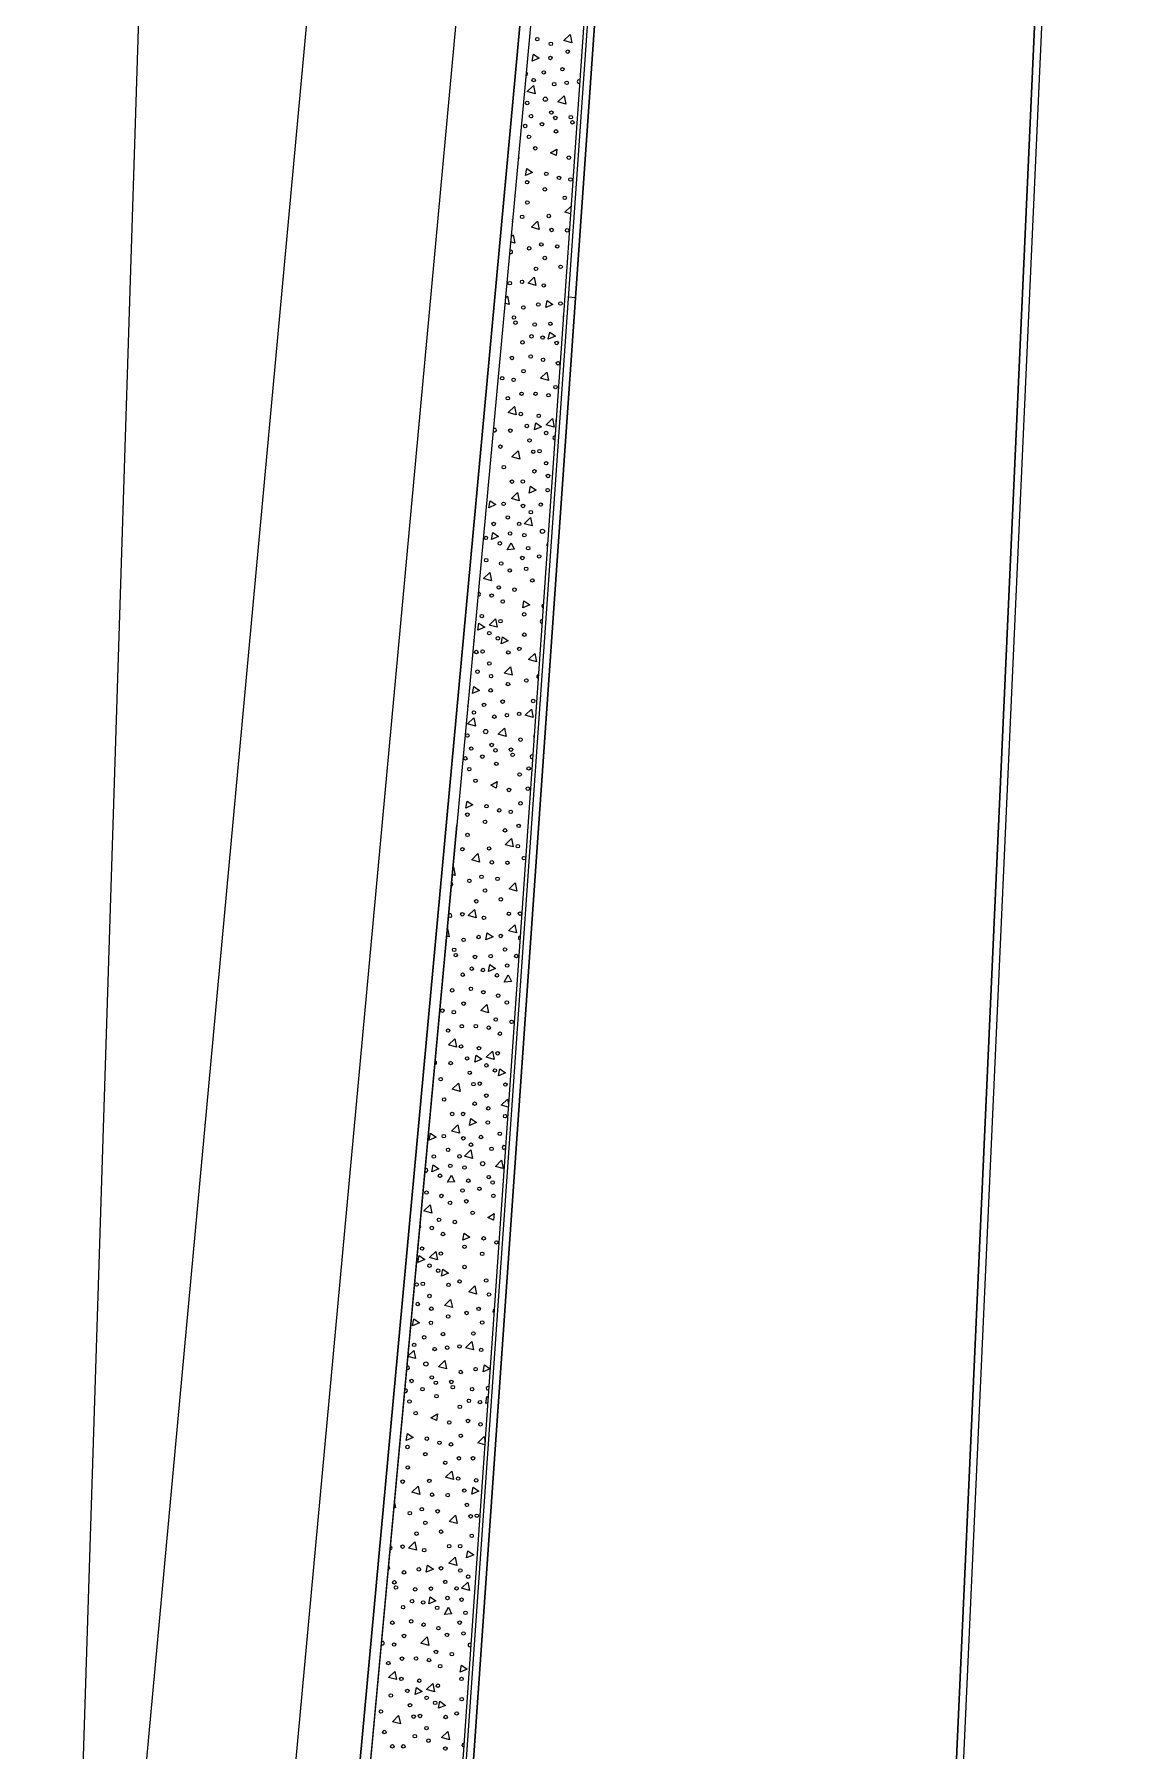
# Model space of a CAD drawing. Extents: x 2536801 to 2538856, y 7112140 to 7131569.
# Drawn here: x 2537981.7 to 2538083.8, y 7117552.3 to 7117713.9 of the extents above; entities that cross this region are included whole.
import ezdxf

# ---------------------------------------------------------------- set-up
doc = ezdxf.new("R2010")
doc.units = 0
doc.header["$LTSCALE"] = 100
doc.header["$MEASUREMENT"] = 0
for name, color, linetype, lineweight in [('D_BOC_FR', 3, 'Continuous', 13), ('D_CTB_1', 2, 'Continuous', 0), ('D_EOS_FR', 3, 'Continuous', 30), ('D_EOS_RMP', 1, 'Continuous', 30), ('D_EOT_ML', 7, 'Continuous', 13), ('D_EOT_RMP', 1, 'Continuous', 13), ('D_FOC_FR', 3, 'Continuous', 30), ('D_RIPRAP_1', 7, 'Continuous', 0)]:
    doc.layers.add(name, color=color, linetype=linetype, lineweight=lineweight)

msp = doc.modelspace()

# ---------------------------------------------------------------- linework, layer by layer
at = {"layer": 'D_BOC_FR', "lineweight": 0}
for p, q in [((2538083.83, 7117875.88), (2538057.12, 7117282.91)), ((2538018.07, 7117489.44), (2538036.5, 7117753.67)), ((2538032.66, 7117689.05), (2538032, 7117689.1))]:
    msp.add_line(p, q, dxfattribs=at)
at = {"layer": 'D_CTB_1', "linetype": 'Continuous', "lineweight": 0, "ltscale": 0.025}
msp.add_line((2538011.26, 7117528.57), (2538021.48, 7117639.41), dxfattribs=at)
at = {"layer": 'D_EOS_FR'}
msp.add_line((2538005.86, 7117304.6), (2538037.16, 7117753.62), dxfattribs=at)
at = {"layer": 'D_EOS_RMP'}
msp.add_line((2538010.27, 7117528.66), (2538035.64, 7117803.97), dxfattribs=at)
at = {"layer": 'D_EOT_ML'}
msp.add_line((2537981.68, 7117406.69), (2538027.34, 7118839.83), dxfattribs=at)
at = {"layer": 'D_EOT_RMP'}
for p, q in [((2537987.29, 7117497.32), (2538015.73, 7117805.81)), ((2537998.18, 7117462.91), (2538029.67, 7117804.52))]:
    msp.add_line(p, q, dxfattribs=at)
at = {"layer": 'D_FOC_FR'}
msp.add_line((2538083.17, 7117875.91), (2538056.45, 7117282.94), dxfattribs=at)
at = {"layer": 'D_RIPRAP_1', "color": 7, "linetype": 'Continuous', "lineweight": 0}
for p, q in [((2538030.3, 7117702.7), (2538030.91, 7117703.06)), ((2538030.83, 7117702.44), (2538030.3, 7117702.7)), ((2538030.91, 7117703.06), (2538030.83, 7117702.44)), ((2538024.67, 7117643.17), (2538025.28, 7117643.53)), ((2538025.2, 7117642.9), (2538024.67, 7117643.17)), ((2538025.28, 7117643.53), (2538025.2, 7117642.9)), ((2538024.39, 7117602.49), (2538025.01, 7117602.85)), ((2538024.93, 7117602.22), (2538024.39, 7117602.49)), ((2538025.01, 7117602.85), (2538024.93, 7117602.22)), ((2538019.04, 7117583.63), (2538019.66, 7117583.99)), ((2538019.66, 7117583.99), (2538019.57, 7117583.37)), ((2538019.57, 7117583.37), (2538019.04, 7117583.63))]:
    msp.add_line(p, q, dxfattribs=at)
at = {"layer": 'D_RIPRAP_1', "color": 7, "lineweight": 0, "flags": 128}
for points in [[(2538036.64, 7117803.88), (2538021.48, 7117639.41), (2538011.26, 7117528.57)], [(2538004.86, 7117304.67), (2538036.17, 7117753.69)]]:
    msp.add_lwpolyline(points, dxfattribs=at)
at = {"layer": 'D_RIPRAP_1', "color": 7, "linetype": 'Continuous', "lineweight": 0, "flags": 128}
for points in [[(2538032.32, 7117713.05), (2538031.57, 7117713.27), (2538032.16, 7117713.84)], [(2538028.58, 7117711.34), (2538028.7, 7117712), (2538029.24, 7117711.62)], [(2538028.86, 7117708.26), (2538028.11, 7117708.47), (2538028.7, 7117709.04)], [(2538031.76, 7117707.29), (2538031.01, 7117707.5), (2538031.6, 7117708.08)], [(2538027.96, 7117700.56), (2538028.08, 7117701.22), (2538028.62, 7117700.84)], [(2538029.25, 7117695.48), (2538028.51, 7117695.69), (2538029.09, 7117696.26)], [(2538028.94, 7117690.22), (2538028.19, 7117690.43), (2538028.78, 7117691)], [(2538029.86, 7117688.15), (2538029.98, 7117688.81), (2538030.53, 7117688.43)], [(2538030.1, 7117685.17), (2538030.23, 7117685.83), (2538030.77, 7117685.45)], [(2538030.11, 7117681.27), (2538029.36, 7117681.49), (2538029.95, 7117682.06)], [(2538027.07, 7117678.04), (2538026.32, 7117678.25), (2538026.91, 7117678.82)], [(2538030.64, 7117676.89), (2538029.89, 7117677.11), (2538030.48, 7117677.68)], [(2538028.81, 7117676.63), (2538028.93, 7117677.29), (2538029.47, 7117676.92)], [(2538027.42, 7117673.87), (2538026.67, 7117674.08), (2538027.26, 7117674.65)], [(2538028.3, 7117670.66), (2538028.43, 7117671.32), (2538028.97, 7117670.94)], [(2538024.5, 7117669.29), (2538024.63, 7117669.95), (2538025.17, 7117669.58)], [(2538027.37, 7117669.94), (2538026.62, 7117670.15), (2538027.21, 7117670.72)], [(2538028.58, 7117667.58), (2538027.83, 7117667.79), (2538028.42, 7117668.36)], [(2538024.75, 7117666.31), (2538024.87, 7117666.97), (2538025.41, 7117666.59)], [(2538026.89, 7117665.38), (2538026.23, 7117665.32), (2538026.6, 7117666)], [(2538024.75, 7117662.42), (2538024, 7117662.63), (2538024.59, 7117663.2)], [(2538027.69, 7117659.88), (2538027.81, 7117660.54), (2538028.35, 7117660.16)], [(2538023.45, 7117657.78), (2538023.57, 7117658.44), (2538024.11, 7117658.06)], [(2538025.28, 7117658.04), (2538024.53, 7117658.25), (2538025.12, 7117658.82)], [(2538025.67, 7117656.48), (2538025.79, 7117657.14), (2538026.33, 7117656.76)], [(2538028.98, 7117654.8), (2538028.23, 7117655.01), (2538028.82, 7117655.58)], [(2538026.69, 7117653.52), (2538025.94, 7117653.73), (2538026.53, 7117654.31)], [(2538022.95, 7117651.8), (2538023.07, 7117652.46), (2538023.61, 7117652.09)], [(2538028.67, 7117649.54), (2538027.92, 7117649.75), (2538028.51, 7117650.33)], [(2538023.23, 7117648.72), (2538022.48, 7117648.94), (2538023.07, 7117649.51)], [(2538026.13, 7117647.76), (2538025.38, 7117647.97), (2538025.97, 7117648.54)], [(2538022.33, 7117641.02), (2538022.45, 7117641.68), (2538022.99, 7117641.31)], [(2538026.79, 7117637.36), (2538026.05, 7117637.57), (2538026.63, 7117638.14)], [(2538023.62, 7117635.94), (2538022.88, 7117636.16), (2538023.46, 7117636.73)], [(2538027.15, 7117633.19), (2538026.4, 7117633.4), (2538026.99, 7117633.98)], [(2538023.31, 7117630.68), (2538022.56, 7117630.9), (2538023.15, 7117631.47)], [(2538024.23, 7117628.62), (2538024.35, 7117629.28), (2538024.9, 7117628.9)], [(2538027.1, 7117629.26), (2538026.35, 7117629.47), (2538026.94, 7117630.04)], [(2538024.48, 7117625.63), (2538024.6, 7117626.29), (2538025.14, 7117625.92)], [(2538026.62, 7117624.7), (2538025.95, 7117624.64), (2538026.33, 7117625.32)], [(2538024.48, 7117621.74), (2538023.73, 7117621.95), (2538024.32, 7117622.52)], [(2538021.44, 7117618.5), (2538020.69, 7117618.72), (2538021.28, 7117619.29)], [(2538023.18, 7117617.1), (2538023.3, 7117617.76), (2538023.84, 7117617.38)], [(2538025.01, 7117617.36), (2538024.26, 7117617.57), (2538024.85, 7117618.14)], [(2538025.4, 7117615.8), (2538025.52, 7117616.46), (2538026.06, 7117616.09)], [(2538021.79, 7117614.33), (2538021.04, 7117614.55), (2538021.63, 7117615.12)], [(2538022.68, 7117611.13), (2538022.8, 7117611.79), (2538023.34, 7117611.41)], [(2538018.88, 7117609.76), (2538019, 7117610.42), (2538019.54, 7117610.04)], [(2538021.74, 7117610.4), (2538020.99, 7117610.61), (2538021.58, 7117611.19)], [(2538022.95, 7117608.04), (2538022.21, 7117608.26), (2538022.79, 7117608.83)], [(2538019.12, 7117606.78), (2538019.24, 7117607.44), (2538019.78, 7117607.06)], [(2538021.26, 7117605.84), (2538020.6, 7117605.79), (2538020.97, 7117606.47)], [(2538025.86, 7117607.08), (2538025.11, 7117607.29), (2538025.7, 7117607.86)], [(2538019.12, 7117602.88), (2538018.37, 7117603.1), (2538018.96, 7117603.67)], [(2538022.06, 7117600.35), (2538022.18, 7117601.01), (2538022.72, 7117600.63)], [(2538017.82, 7117598.24), (2538017.94, 7117598.9), (2538018.48, 7117598.53)], [(2538019.65, 7117598.5), (2538018.9, 7117598.72), (2538019.49, 7117599.29)], [(2538020.04, 7117596.95), (2538020.16, 7117597.61), (2538020.7, 7117597.23)], [(2538023.35, 7117595.26), (2538022.6, 7117595.48), (2538023.19, 7117596.05)], [(2538021.06, 7117593.99), (2538020.31, 7117594.2), (2538020.9, 7117594.77)], [(2538017.32, 7117592.27), (2538017.44, 7117592.93), (2538017.98, 7117592.55)], [(2538023.04, 7117590.01), (2538022.29, 7117590.22), (2538022.88, 7117590.79)], [(2538020.5, 7117588.22), (2538019.75, 7117588.43), (2538020.34, 7117589.01)], [(2538023.96, 7117587.94), (2538024.08, 7117588.6), (2538024.62, 7117588.22)], [(2538016.7, 7117581.49), (2538016.82, 7117582.15), (2538017.36, 7117581.77)], [(2538021.16, 7117577.82), (2538020.42, 7117578.04), (2538021.01, 7117578.61)], [(2538017.99, 7117576.41), (2538017.25, 7117576.62), (2538017.84, 7117577.19)], [(2538022.91, 7117576.42), (2538023.03, 7117577.08), (2538023.57, 7117576.7)], [(2538021.52, 7117573.66), (2538020.77, 7117573.87), (2538021.36, 7117574.44)], [(2538017.68, 7117571.15), (2538016.93, 7117571.36), (2538017.52, 7117571.94)], [(2538022.4, 7117570.45), (2538022.52, 7117571.11), (2538023.07, 7117570.73)], [(2538018.6, 7117569.08), (2538018.72, 7117569.74), (2538019.27, 7117569.36)], [(2538021.47, 7117569.72), (2538020.72, 7117569.94), (2538021.31, 7117570.51)], [(2538022.68, 7117567.37), (2538021.93, 7117567.58), (2538022.52, 7117568.15)], [(2538018.85, 7117566.1), (2538018.97, 7117566.76), (2538019.51, 7117566.38)], [(2538020.99, 7117565.17), (2538020.32, 7117565.11), (2538020.7, 7117565.79)], [(2538018.85, 7117562.2), (2538018.1, 7117562.42), (2538018.69, 7117562.99)], [(2538015.81, 7117558.97), (2538015.06, 7117559.18), (2538015.65, 7117559.75)], [(2538021.79, 7117559.67), (2538021.91, 7117560.33), (2538022.45, 7117559.95)], [(2538017.55, 7117557.57), (2538017.67, 7117558.23), (2538018.21, 7117557.85)], [(2538019.38, 7117557.82), (2538018.63, 7117558.04), (2538019.22, 7117558.61)], [(2538019.77, 7117556.27), (2538019.89, 7117556.93), (2538020.43, 7117556.55)], [(2538016.16, 7117554.8), (2538015.42, 7117555.01), (2538016, 7117555.59)], [(2538020.79, 7117553.31), (2538020.04, 7117553.52), (2538020.63, 7117554.09)]]:
    msp.add_lwpolyline(points, close=True, dxfattribs=at)
for points in [[(2538032.21, 7117696.95), (2538031.67, 7117697.11), (2538032.26, 7117697.67)], [(2538026.58, 7117694.77), (2538026.8, 7117694.98), (2538026.96, 7117694.2), (2538026.54, 7117694.32)], [(2538026.05, 7117689.04), (2538026.24, 7117689.22), (2538026.4, 7117688.43), (2538026.01, 7117688.55)], [(2538021.11, 7117635.39), (2538021.17, 7117635.45), (2538021.33, 7117634.66), (2538021.05, 7117634.75)], [(2538020.58, 7117629.66), (2538020.61, 7117629.69), (2538020.77, 7117628.9), (2538020.52, 7117628.97)], [(2538026.35, 7117612.86), (2538025.67, 7117613.05), (2538026.26, 7117613.63), (2538026.36, 7117613.1)], [(2538016.87, 7117589.42), (2538017.44, 7117589.97), (2538017.6, 7117589.19), (2538016.87, 7117589.4)], [(2538024.41, 7117585.04), (2538024.2, 7117584.96), (2538024.32, 7117585.62), (2538024.44, 7117585.53)], [(2538024.13, 7117581.08), (2538023.46, 7117581.27), (2538024.05, 7117581.85), (2538024.15, 7117581.34)], [(2538015.6, 7117575.63), (2538015.7, 7117575.13), (2538015.56, 7117575.17)], [(2538015.06, 7117569.77), (2538015.14, 7117569.37), (2538015.03, 7117569.4)]]:
    msp.add_lwpolyline(points, dxfattribs=at)
at = {"layer": 'D_RIPRAP_1', "color": 7, "linetype": 'Continuous', "lineweight": 0}
for centre, radius in [((2538029.06, 7117713.4), 0.163), ((2538030.34, 7117712.96), 0.163), ((2538030.3, 7117711.63), 0.163), ((2538031.93, 7117712.23), 0.163), ((2538029.67, 7117710.27), 0.163), ((2538031.43, 7117710.57), 0.163), ((2538028.72, 7117709.55), 0.163), ((2538030.65, 7117709.16), 0.163), ((2538031.83, 7117709.29), 0.163), ((2538028.11, 7117707.39), 0.163), ((2538029.82, 7117707.75), 0.199), ((2538030.39, 7117706.49), 0.163), ((2538027.92, 7117705.23), 0.163), ((2538028.47, 7117706.15), 0.163), ((2538029.51, 7117705.39), 0.163), ((2538030.76, 7117705.98), 0.163), ((2538032.22, 7117706.06), 0.163), ((2538032.37, 7117705.57), 0.163), ((2538028.28, 7117704.21), 0.163), ((2538030.83, 7117704.72), 0.163), ((2538028.87, 7117703.13), 0.163), ((2538032.03, 7117702.25), 0.163), ((2538029.91, 7117700.72), 0.163), ((2538031.11, 7117700.34), 0.163), ((2538032.19, 7117700.19), 0.163), ((2538028.1, 7117699.93), 0.163), ((2538029.77, 7117699.26), 0.163), ((2538031.65, 7117698.46), 0.163), ((2538028.12, 7117698.02), 0.163), ((2538030.15, 7117696.75), 0.163), ((2538027.64, 7117696.68), 0.163), ((2538030.41, 7117695.44), 0.163), ((2538031.88, 7117695.4), 0.163), ((2538028.3, 7117693.71), 0.163), ((2538029.44, 7117694.08), 0.163), ((2538030.94, 7117693.89), 0.163), ((2538029.77, 7117692.8), 0.163), ((2538031.26, 7117691.97), 0.163), ((2538026.48, 7117690.43), 0.163), ((2538027.63, 7117690.56), 0.163), ((2538028.94, 7117691.78), 0.163), ((2538029.67, 7117690.22), 0.163), ((2538026.86, 7117687.2), 0.163), ((2538027.75, 7117688.14), 0.163), ((2538029.16, 7117688.42), 0.163), ((2538031.25, 7117688.52), 0.163), ((2538027.01, 7117686.71), 0.163), ((2538028.52, 7117685.43), 0.163), ((2538028.82, 7117686.54), 0.163), ((2538030.3, 7117686.61), 0.163), ((2538027.67, 7117684.86), 0.163), ((2538029.57, 7117685.31), 0.163), ((2538030.89, 7117684.8), 0.163), ((2538026.67, 7117683.39), 0.163), ((2538028.44, 7117683.53), 0.163), ((2538029.61, 7117683.21), 0.163), ((2538031.01, 7117682.89), 0.163), ((2538025.75, 7117681.48), 0.163), ((2538026.83, 7117681.33), 0.163), ((2538027.76, 7117682.15), 0.163), ((2538030.78, 7117680.65), 0.163), ((2538026.29, 7117679.6), 0.163), ((2538027.58, 7117680.02), 0.163), ((2538028.9, 7117680.02), 0.163), ((2538030.12, 7117679.88), 0.163), ((2538027.51, 7117678.11), 0.163), ((2538029.2, 7117677.94), 0.163), ((2538026.52, 7117676.55), 0.163), ((2538028.08, 7117676.98), 0.163), ((2538029.9, 7117676.33), 0.163), ((2538025.59, 7117675.04), 0.163), ((2538028.33, 7117675.63), 0.163), ((2538028.68, 7117674.56), 0.163), ((2538029.27, 7117674.62), 0.163), ((2538025.91, 7117673.11), 0.163), ((2538028.79, 7117672.72), 0.163), ((2538029.89, 7117673.48), 0.163), ((2538026.67, 7117671.75), 0.163), ((2538027.7, 7117671.76), 0.163), ((2538030.03, 7117670.95), 0.163), ((2538030.07, 7117672.28), 0.163), ((2538025.89, 7117669.66), 0.163), ((2538027.71, 7117669.46), 0.163), ((2538029.39, 7117669.59), 0.163), ((2538024.95, 7117667.76), 0.163), ((2538026.29, 7117668.38), 0.163), ((2538027.36, 7117667.77), 0.163), ((2538028.45, 7117668.87), 0.163), ((2538024.22, 7117666.45), 0.163), ((2538026.5, 7117666.87), 0.163), ((2538027.84, 7117666.71), 0.163), ((2538029.55, 7117667.07), 0.199), ((2538025.53, 7117665.94), 0.163), ((2538027.65, 7117664.56), 0.163), ((2538028.2, 7117665.48), 0.163), ((2538029.24, 7117664.71), 0.163), ((2538024.25, 7117664.36), 0.163), ((2538025.66, 7117664.04), 0.163), ((2538026.47, 7117663.39), 0.163), ((2538028.01, 7117663.54), 0.163), ((2538025.43, 7117661.79), 0.163), ((2538026.92, 7117661.58), 0.163), ((2538028.6, 7117662.45), 0.163), ((2538024.76, 7117661.02), 0.163), ((2538025.81, 7117660.46), 0.163), ((2538023.84, 7117659.09), 0.163), ((2538025.6, 7117658.61), 0.163), ((2538027.83, 7117659.26), 0.163), ((2538024.54, 7117657.48), 0.163), ((2538025.35, 7117657), 0.163), ((2538027.84, 7117657.34), 0.163), ((2538023.32, 7117655.71), 0.163), ((2538023.91, 7117655.76), 0.163), ((2538026.33, 7117655.67), 0.163), ((2538027.37, 7117656), 0.163), ((2538023.43, 7117653.86), 0.163), ((2538024.54, 7117654.63), 0.163), ((2538024.71, 7117653.43), 0.163), ((2538024.67, 7117652.1), 0.163), ((2538026.3, 7117652.69), 0.163), ((2538028.03, 7117653.03), 0.163), ((2538023.09, 7117650.01), 0.163), ((2538024.04, 7117650.73), 0.163), ((2538025.8, 7117651.04), 0.163), ((2538027.36, 7117649.88), 0.163), ((2538028.67, 7117651.1), 0.163), ((2538024.2, 7117648.22), 0.199), ((2538025.02, 7117649.62), 0.163), ((2538026.2, 7117649.76), 0.163), ((2538022.48, 7117647.85), 0.163), ((2538024.76, 7117646.96), 0.163), ((2538027.48, 7117647.46), 0.163), ((2538022.29, 7117645.7), 0.163), ((2538022.84, 7117646.62), 0.163), ((2538023.88, 7117645.86), 0.163), ((2538025.13, 7117646.45), 0.163), ((2538025.2, 7117645.19), 0.163), ((2538026.59, 7117646.52), 0.163), ((2538026.74, 7117646.03), 0.163), ((2538022.65, 7117644.68), 0.163), ((2538023.24, 7117643.59), 0.163), ((2538027.4, 7117644.18), 0.163), ((2538028.25, 7117644.75), 0.163), ((2538026.4, 7117642.72), 0.163), ((2538028.17, 7117642.85), 0.163), ((2538022.47, 7117640.4), 0.163), ((2538024.28, 7117641.19), 0.163), ((2538025.48, 7117640.8), 0.163), ((2538026.56, 7117640.66), 0.163), ((2538027.48, 7117641.47), 0.163), ((2538024.14, 7117639.72), 0.163), ((2538026.02, 7117638.92), 0.163), ((2538027.31, 7117639.34), 0.163), ((2538022.01, 7117637.14), 0.163), ((2538022.49, 7117638.49), 0.163), ((2538024.52, 7117637.22), 0.163), ((2538027.23, 7117637.43), 0.163), ((2538024.78, 7117635.91), 0.163), ((2538026.25, 7117635.87), 0.163), ((2538027.81, 7117636.3), 0.163), ((2538022.67, 7117634.17), 0.163), ((2538023.81, 7117634.54), 0.163), ((2538025.31, 7117634.36), 0.163), ((2538023.31, 7117632.24), 0.163), ((2538024.14, 7117633.26), 0.163), ((2538025.63, 7117632.43), 0.163), ((2538022, 7117631.02), 0.163), ((2538024.04, 7117630.69), 0.163), ((2538026.39, 7117631.07), 0.163), ((2538027.43, 7117631.08), 0.163), ((2538023.53, 7117628.88), 0.163), ((2538025.62, 7117628.98), 0.163), ((2538021.23, 7117627.67), 0.163), ((2538022.12, 7117628.61), 0.163), ((2538026.02, 7117627.7), 0.163), ((2538021.38, 7117627.18), 0.163), ((2538022.89, 7117625.9), 0.163), ((2538023.19, 7117627), 0.163), ((2538023.94, 7117625.77), 0.163), ((2538024.67, 7117627.08), 0.163), ((2538026.22, 7117626.19), 0.163), ((2538027.09, 7117627.09), 0.163), ((2538022.04, 7117625.33), 0.163), ((2538025.26, 7117625.27), 0.163), ((2538021.04, 7117623.86), 0.163), ((2538022.13, 7117622.61), 0.163), ((2538022.81, 7117624), 0.163), ((2538023.98, 7117623.68), 0.163), ((2538025.38, 7117623.36), 0.163), ((2538026.19, 7117622.71), 0.163), ((2538020.12, 7117621.95), 0.163), ((2538021.2, 7117621.8), 0.163), ((2538025.15, 7117621.11), 0.163), ((2538026.64, 7117620.9), 0.163), ((2538020.66, 7117620.07), 0.163), ((2538021.95, 7117620.48), 0.163), ((2538023.27, 7117620.49), 0.163), ((2538024.49, 7117620.34), 0.163), ((2538025.54, 7117619.78), 0.163), ((2538021.88, 7117618.58), 0.163), ((2538023.57, 7117618.41), 0.163), ((2538025.33, 7117617.93), 0.163), ((2538020.9, 7117617.01), 0.163), ((2538022.45, 7117617.45), 0.163), ((2538022.7, 7117616.1), 0.163), ((2538024.27, 7117616.8), 0.163), ((2538025.07, 7117616.32), 0.163), ((2538019.96, 7117615.5), 0.163), ((2538023.05, 7117615.03), 0.163), ((2538023.64, 7117615.08), 0.163), ((2538026.06, 7117614.99), 0.163), ((2538020.28, 7117613.58), 0.163), ((2538023.16, 7117613.19), 0.163), ((2538024.26, 7117613.95), 0.163), ((2538024.44, 7117612.75), 0.163), ((2538021.04, 7117612.22), 0.163), ((2538022.07, 7117612.22), 0.163), ((2538024.4, 7117611.42), 0.163), ((2538026.03, 7117612.01), 0.163), ((2538020.26, 7117610.13), 0.163), ((2538022.09, 7117609.93), 0.163), ((2538023.76, 7117610.05), 0.163), ((2538025.53, 7117610.36), 0.163), ((2538019.32, 7117608.22), 0.163), ((2538020.66, 7117608.85), 0.163), ((2538021.73, 7117608.23), 0.163), ((2538022.82, 7117609.33), 0.163), ((2538024.75, 7117608.94), 0.163), ((2538019.9, 7117606.41), 0.163), ((2538020.87, 7117607.34), 0.163), ((2538022.21, 7117607.18), 0.163), ((2538023.92, 7117607.54), 0.199), ((2538024.49, 7117606.28), 0.163), ((2538018.62, 7117604.82), 0.163), ((2538022.02, 7117605.02), 0.163), ((2538022.57, 7117605.94), 0.163), ((2538023.61, 7117605.18), 0.163), ((2538024.86, 7117605.77), 0.163), ((2538020.03, 7117604.5), 0.163), ((2538020.84, 7117603.86), 0.163), ((2538022.38, 7117604), 0.163), ((2538024.93, 7117604.51), 0.163), ((2538019.13, 7117601.49), 0.163), ((2538019.8, 7117602.26), 0.163), ((2538021.29, 7117602.05), 0.163), ((2538022.97, 7117602.91), 0.163), ((2538020.18, 7117600.92), 0.163), ((2538024.01, 7117600.51), 0.163), ((2538025.21, 7117600.13), 0.163), ((2538018.21, 7117599.55), 0.163), ((2538019.97, 7117599.08), 0.163), ((2538022.2, 7117599.72), 0.163), ((2538023.87, 7117599.05), 0.163), ((2538018.91, 7117597.94), 0.163), ((2538019.72, 7117597.47), 0.163), ((2538022.21, 7117597.81), 0.163), ((2538017.69, 7117596.17), 0.163), ((2538018.28, 7117596.23), 0.163), ((2538018.91, 7117595.09), 0.163), ((2538020.7, 7117596.13), 0.163), ((2538021.74, 7117596.46), 0.163), ((2538024.25, 7117596.54), 0.163), ((2538024.51, 7117595.23), 0.163), ((2538017.8, 7117594.33), 0.163), ((2538019.08, 7117593.89), 0.163), ((2538022.4, 7117593.49), 0.163), ((2538023.54, 7117593.87), 0.163), ((2538019.04, 7117592.56), 0.163), ((2538020.67, 7117593.16), 0.163), ((2538023.87, 7117592.59), 0.163), ((2538017.46, 7117590.48), 0.163), ((2538018.41, 7117591.2), 0.163), ((2538019.39, 7117590.09), 0.163), ((2538020.18, 7117591.5), 0.163), ((2538020.57, 7117590.22), 0.163), ((2538021.73, 7117590.34), 0.163), ((2538023.04, 7117591.56), 0.163), ((2538018.57, 7117588.68), 0.199), ((2538023.77, 7117590.01), 0.163), ((2538017.22, 7117587.09), 0.163), ((2538019.13, 7117587.42), 0.163), ((2538019.5, 7117586.92), 0.163), ((2538020.96, 7117586.99), 0.163), ((2538021.85, 7117587.93), 0.163), ((2538023.25, 7117588.2), 0.163), ((2538018.25, 7117586.32), 0.163), ((2538019.57, 7117585.66), 0.163), ((2538021.11, 7117586.5), 0.163), ((2538022.92, 7117586.32), 0.163), ((2538017.02, 7117585.15), 0.163), ((2538017.61, 7117584.06), 0.163), ((2538021.77, 7117584.65), 0.163), ((2538022.62, 7117585.22), 0.163), ((2538023.67, 7117585.1), 0.163), ((2538020.77, 7117583.18), 0.163), ((2538022.54, 7117583.32), 0.163), ((2538023.71, 7117583), 0.163), ((2538016.84, 7117580.87), 0.163), ((2538018.66, 7117581.65), 0.163), ((2538019.85, 7117581.27), 0.163), ((2538020.93, 7117581.12), 0.163), ((2538021.85, 7117581.93), 0.163), ((2538016.86, 7117578.95), 0.163), ((2538018.51, 7117580.19), 0.163), ((2538020.39, 7117579.39), 0.163), ((2538021.68, 7117579.81), 0.163), ((2538023, 7117579.81), 0.163), ((2538016.38, 7117577.61), 0.163), ((2538018.89, 7117577.68), 0.163), ((2538021.61, 7117577.9), 0.163), ((2538023.3, 7117577.73), 0.163), ((2538019.15, 7117576.38), 0.163), ((2538020.62, 7117576.34), 0.163), ((2538022.18, 7117576.77), 0.163), ((2538017.05, 7117574.64), 0.163), ((2538018.18, 7117575.01), 0.163), ((2538019.68, 7117574.82), 0.163), ((2538022.43, 7117575.42), 0.163), ((2538022.78, 7117574.35), 0.163), ((2538023.37, 7117574.4), 0.163), ((2538017.68, 7117572.71), 0.163), ((2538018.51, 7117573.73), 0.163), ((2538020, 7117572.9), 0.163), ((2538022.89, 7117572.51), 0.163), ((2538016.37, 7117571.49), 0.163), ((2538018.41, 7117571.16), 0.163), ((2538020.76, 7117571.54), 0.163), ((2538021.8, 7117571.54), 0.163), ((2538016.5, 7117569.07), 0.163), ((2538017.9, 7117569.35), 0.163), ((2538019.99, 7117569.45), 0.163), ((2538021.81, 7117569.25), 0.163), ((2538015.6, 7117568.13), 0.163), ((2538015.75, 7117567.64), 0.163), ((2538017.56, 7117567.47), 0.163), ((2538019.04, 7117567.54), 0.163), ((2538020.39, 7117568.17), 0.163), ((2538021.46, 7117567.56), 0.163), ((2538022.55, 7117568.66), 0.163), ((2538017.26, 7117566.36), 0.163), ((2538018.31, 7117566.24), 0.163), ((2538020.6, 7117566.66), 0.163), ((2538021.93, 7117566.5), 0.163), ((2538015.41, 7117564.33), 0.163), ((2538016.42, 7117565.79), 0.163), ((2538017.18, 7117564.46), 0.163), ((2538019.63, 7117565.73), 0.163), ((2538021.75, 7117564.34), 0.163), ((2538022.3, 7117565.26), 0.163), ((2538016.5, 7117563.08), 0.163), ((2538018.35, 7117564.14), 0.163), ((2538019.75, 7117563.82), 0.163), ((2538020.56, 7117563.18), 0.163), ((2538022.11, 7117563.32), 0.163), ((2538015.57, 7117562.27), 0.163), ((2538019.52, 7117561.58), 0.163), ((2538021.01, 7117561.37), 0.163), ((2538015.03, 7117560.53), 0.163), ((2538016.32, 7117560.95), 0.163), ((2538017.64, 7117560.96), 0.163), ((2538018.86, 7117560.81), 0.163), ((2538019.91, 7117560.24), 0.163), ((2538016.25, 7117559.04), 0.163), ((2538016.82, 7117557.91), 0.163), ((2538017.94, 7117558.87), 0.163), ((2538019.7, 7117558.4), 0.163), ((2538021.92, 7117559.04), 0.163), ((2538015.27, 7117557.48), 0.163), ((2538017.07, 7117556.56), 0.163), ((2538018.64, 7117557.26), 0.163), ((2538019.44, 7117556.79), 0.163), ((2538021.94, 7117557.13), 0.163), ((2538014.33, 7117555.97), 0.163), ((2538017.42, 7117555.49), 0.163), ((2538018.01, 7117555.55), 0.163), ((2538020.43, 7117555.45), 0.163), ((2538021.47, 7117555.79), 0.163), ((2538014.65, 7117554.04), 0.163), ((2538017.53, 7117553.65), 0.163), ((2538018.63, 7117554.41), 0.163), ((2538018.81, 7117553.22), 0.163), ((2538015.41, 7117552.69), 0.163), ((2538016.44, 7117552.69), 0.163), ((2538020.4, 7117552.48), 0.163)]:
    msp.add_circle(centre, radius, dxfattribs=at)
for centre, start, end in [((2538027.99, 7117710.14), 268.6085, 80.8592), ((2538032.99, 7117709.41), 52.3725, 299.6505), ((2538027.19, 7117702.26), 295.2489, 54.2189), ((2538026.61, 7117696.34), 312.1426, 37.3251), ((2538026.57, 7117693.37), 218.9026, 130.5651), ((2538031.65, 7117687.24), 130.3283, 221.6947), ((2538030.96, 7117677.47), 126.7205, 225.3025), ((2538025.05, 7117676.59), 200.2392, 149.2285), ((2538030.7, 7117675.86), 73.1662, 278.8568), ((2538024.31, 7117671.37), 307.868, 41.5998), ((2538030.38, 7117668.48), 155.2062, 196.8168), ((2538030.12, 7117665.81), 113.9281, 238.0949), ((2538023.55, 7117661.17), 242.69, 106.7777), ((2538029.64, 7117660.04), 87.8914, 264.1316), ((2538029.5, 7117658.58), 72.6423, 279.3807), ((2538022.97, 7117656.78), 306.9159, 42.5518), ((2538029.17, 7117653.4), 84.3454, 267.6776), ((2538022.36, 7117650.61), 334.0273, 15.4405), ((2538028.88, 7117647.74), 126.3251, 225.698), ((2538028.55, 7117645.86), 50.1486, 301.8744), ((2538020.94, 7117633.84), 273.392, 76.0757), ((2538020.85, 7117630.9), 196.655, 152.8128), ((2538027.44, 7117628.78), 81.0399, 270.9832), ((2538019.42, 7117617.05), 262.7444, 86.7233), ((2538025.93, 7117609.08), 18.2296, 333.7935), ((2538018.59, 7117606.92), 226.2171, 123.2507), ((2538017.92, 7117601.63), 294.2398, 55.228), ((2538025.04, 7117593.68), 97.2317, 254.7913), ((2538016.85, 7117588.32), 235.9608, 113.5069), ((2538016.66, 7117586.17), 230.6706, 118.7972), ((2538024.4, 7117586.4), 47.9932, 304.0298), ((2538015.22, 7117571.37), 261.3016, 88.1662), ((2538014.49, 7117562.41), 223.2163, 126.2515), ((2538022.7, 7117562.23), 38.2831, 313.7399), ((2538013.79, 7117557.52), 321.1538, 28.314), ((2538022.13, 7117552.82), 75.494, 276.5291)]:
    msp.add_arc(centre, 0.163, start, end, dxfattribs=at)

doc.saveas('drawing.dxf')
